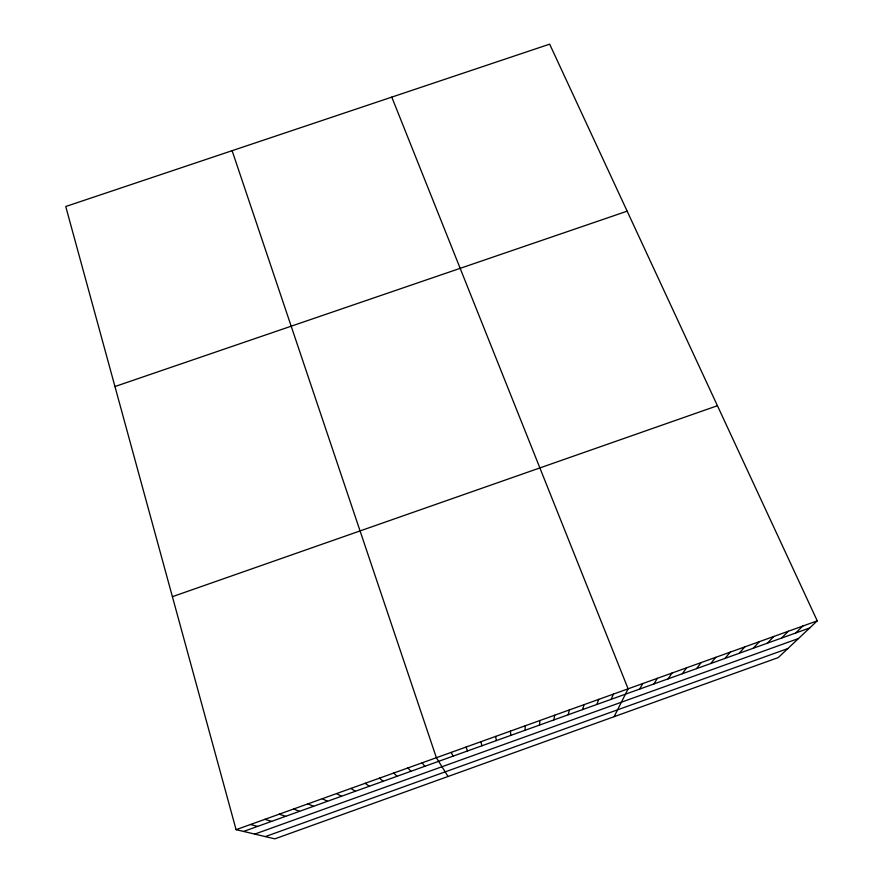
<?xml version="1.0" encoding="UTF-8"?>
<svg xmlns="http://www.w3.org/2000/svg" width="883" height="883" viewBox="0 0 883 883"><rect width="100%" height="100%" fill="white"/><g stroke="black" fill="none" stroke-linecap="round" stroke-linejoin="round"><path stroke-width="1.32" d="M525.142 730.241L525.186 725.804M539.502 725.075L539.932 720.506M553.862 719.921L554.667 715.208M568.199 714.766L569.392 709.921M582.526 709.612L584.093 704.645M596.831 704.468L598.773 699.358M611.124 699.336L613.453 694.093M614.115 716.687L628.111 688.828L391.776 97.119M639.667 689.071L642.747 683.563M653.928 683.95L657.371 678.31M668.155 678.839L671.985 673.056M682.382 673.718L686.577 667.813M696.588 668.619L701.157 662.581M710.782 663.508L715.727 657.338M724.965 658.42L730.274 652.118M739.126 653.321L744.81 646.897M753.276 648.232L759.336 641.676M767.415 643.155L773.839 636.466M781.543 638.078L788.331 631.257M795.649 633.012L802.802 626.058M817.261 620.859L778.265 657.57L274.867 838.85L236.092 829.678L65.739 206.512L549.656 44.15L817.261 620.859L236.092 829.678M243.587 831.444L809.744 627.945M254.746 834.093L798.53 638.497M265.341 836.598L787.857 648.541M172.395 596.676L717.438 405.716M114.945 386.533L627.162 211.169M250.485 824.501L257.604 826.411M264.878 819.336L271.611 821.378M279.249 814.17L285.606 816.345M293.598 809.016L299.58 811.322M307.946 803.861L313.542 806.3M322.273 798.707L327.505 801.289M336.578 793.563L341.434 796.278M350.882 788.431L355.363 791.267M365.165 783.298L369.271 786.267M379.436 778.166L383.167 781.278M393.697 773.044L397.052 776.278M407.935 767.934L410.926 771.3M422.162 762.824L424.778 766.312M448.034 776.488L436.379 757.713L232.119 150.684M451.213 752.382L453.078 756.146M466.036 747.051L467.526 750.958M480.849 741.731L481.952 745.771M495.65 736.422L496.356 740.583M510.429 731.102L510.76 735.418"/></g></svg>
